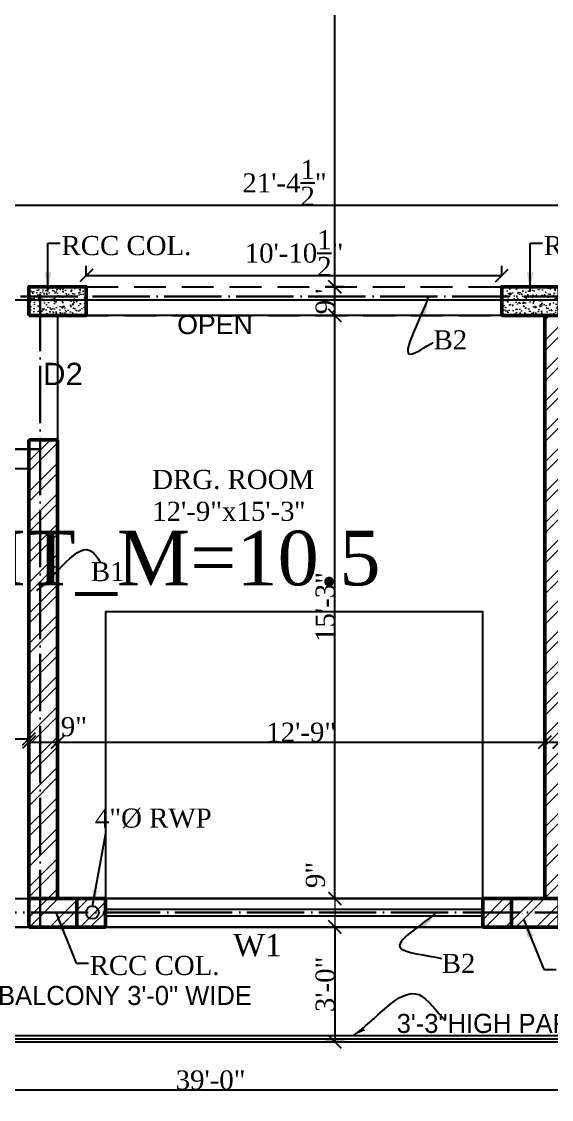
# Model space of a CAD drawing. Header units: feet. Extents: x 37458 to 42412, y -3338 to -325.
# Drawn here: x 38309.7 to 38476.1, y -1246.2 to -907.8 of the extents above; entities that cross this region are included whole.
import ezdxf

# ---------------------------------------------------------------- set-up
doc = ezdxf.new("R2010")
doc.units = ezdxf.units.FT
doc.header["$MEASUREMENT"] = 0
doc.header["$PDMODE"] = 35
doc.header["$PDSIZE"] = 8
doc.linetypes.add('ACAD_ISO04W100', pattern=[30, 24, -3, 0, -3])
doc.linetypes.add('DASHED2', pattern=[0.375, 0.25, -0.125])
doc.layers.get('Defpoints').update_dxf_attribs({"color": 52})
for name, color, linetype, lineweight in [('BEAM', 6, 'ACAD_ISO04W100', 30), ('col', 13, 'Continuous', 50), ('col tex', 13, 'Continuous', 25), ('COL.', 44, 'Continuous', 50), ('dim', 161, 'Continuous', 25), ('dimensiom', 35, 'Continuous', 25), ('dimension', 203, 'Continuous', 25), ('HAT', 8, 'Continuous', 13), ('HATCH', 254, 'Continuous', 13), ('joinery', 161, 'Continuous', 25), ('PROJECTION', 21, 'DASHED2', 25), ('RAILING', 113, 'Continuous', 25), ('Sewer', 30, 'Continuous', 25), ('Srairs', 64, 'Continuous', 25), ('TEXT', 7, 'Continuous', 30), ('wall', 1, 'Continuous', 50)]:
    doc.layers.add(name, color=color, linetype=linetype, lineweight=lineweight)
for name, color, linetype, plot in [('BLK_1_FLR_1_BLT_UP_AREA', 25, 'Continuous', False), ('BLK_1_FLR_1_REGULAR_ROOM_4', 1, 'Continuous', False), ('BLK_1_FLR_1_STAIR_1', 1, 'Continuous', False)]:
    doc.layers.add(name, color=color, linetype=linetype, plot=plot)
for name, color, linetype in [('BLK_1_FLR_1_CARPET_AREA', 25, 'Continuous'), ('BLK_1_FLR_1_CHAJJA', 7, 'Continuous'), ('BLK_1_FLR_1_ROOM_4_LIGHT_VENTILATION_4', 7, 'Continuous'), ('BLK_1_FLR_1_VERANDAH', 7, 'Continuous')]:
    doc.layers.add(name, color=color, linetype=linetype)
doc.styles.add("4''", font='romai___.ttf', dxfattribs={"height": 7})
doc.styles.get("Standard").update_dxf_attribs({"font": 'times.ttf', "height": 6})
doc.dimstyles.new('arrow', dxfattribs={"dimtxt": 6, "dimasz": 4, "dimexe": 3, "dimexo": 6, "dimgap": 0, "dimtad": 1, "dimzin": 3, "dimdsep": 46, "dimlunit": 4, "dimtxsty": 'Standard', "dimblk": 'OBLIQUE', "dimcen": 12, "dimclrd": 7, "dimclre": 256, "dimclrt": 7, "dimadec": 0, "dimazin": 0, "dimtfac": 1, "dimtofl": 0, "dimtmove": 0, "dimatfit": 3, "dimfxl": 3, "dimfxlon": 1, "dimtolj": 1, "dimtzin": 0, "dimlwd": -1, "dimlwe": -1, "dimarcsym": 0})
doc.dimstyles.new('DIM PLAN', dxfattribs={"dimtxt": 6, "dimasz": 2, "dimexe": 3, "dimexo": 15, "dimgap": 0, "dimtad": 0, "dimzin": 3, "dimdsep": 46, "dimlunit": 4, "dimtxsty": 'Standard', "dimcen": 12, "dimclrd": 256, "dimclre": 256, "dimclrt": 256, "dimadec": 0, "dimazin": 0, "dimtfac": 1, "dimtofl": 0, "dimtmove": 0, "dimatfit": 3, "dimfxl": 3, "dimfxlon": 1, "dimtolj": 1, "dimtzin": 0, "dimlwd": -1, "dimlwe": -1, "dimarcsym": 0})

# ---------------------------------------------------------------- blocks, each defined once
blk = doc.blocks.new('_Oblique')
at = {"layer": 'dimensiom', "color": 0, "lineweight": -2}
blk.add_line((-0.5, -0.5), (0.5, 0.5), dxfattribs=at)
blk = doc.blocks.new('*D46')
at = {"layer": 'Defpoints', "color": 0, "ltscale": 0.75, "transparency": 16777216}
for p in [(38135.05, -1210.09), (38603.1, -1210.09), (38603.1, -1243.16)]:
    blk.add_point(p, dxfattribs=at)
at = {"layer": 'dimension', "ltscale": 0.75, "transparency": 16777216}
for p, q in [((38135.05, -1240.16), (38135.05, -1246.16)), ((38603.1, -1240.16), (38603.1, -1246.16))]:
    blk.add_line(p, q, dxfattribs=at)
at = {"layer": 'dimension', "color": 7, "ltscale": 0.75, "transparency": 16777216}
blk.add_line((38135.05, -1243.16), (38603.1, -1243.16), dxfattribs=at)
at = {"layer": 'dimension', "color": 7, "ltscale": 0.75, "transparency": 16777216, "xscale": 4, "yscale": 4, "zscale": 4, "rotation": 180}
blk.add_blockref('_Oblique', (38135.05, -1243.16), dxfattribs=at)
at = {"layer": 'dimension', "color": 7, "ltscale": 0.75, "transparency": 16777216, "xscale": 4, "yscale": 4, "zscale": 4}
blk.add_blockref('_Oblique', (38603.1, -1243.16), dxfattribs=at)
at = {"layer": 'dimension', "color": 7, "ltscale": 0.75, "transparency": 16777216, "insert": (38369.08, -1240.1), "char_height": 6, "attachment_point": 5}
blk.add_mtext('\\A1;39\'-0"', dxfattribs=at)
blk = doc.blocks.new('*D140')
at = {"layer": 'Defpoints', "color": 0, "ltscale": 0.75, "transparency": 16777216}
for p in [(38264.05, -938.59), (38520.55, -965.45), (38520.55, -998.59)]:
    blk.add_point(p, dxfattribs=at)
at = {"layer": 'dimensiom', "ltscale": 0.75, "transparency": 16777216}
for p, q in [((38264.05, -962.45), (38264.05, -968.45)), ((38520.55, -968.45), (38520.55, -962.45))]:
    blk.add_line(p, q, dxfattribs=at)
at = {"layer": 'dimensiom', "color": 7, "ltscale": 0.75, "transparency": 16777216}
blk.add_line((38264.05, -965.45), (38520.55, -965.45), dxfattribs=at)
at = {"layer": 'dimensiom', "color": 7, "ltscale": 0.75, "transparency": 16777216, "xscale": 4, "yscale": 4, "zscale": 4, "rotation": 180}
blk.add_blockref('_Oblique', (38264.05, -965.45), dxfattribs=at)
at = {"layer": 'dimensiom', "color": 7, "ltscale": 0.75, "transparency": 16777216, "xscale": 4, "yscale": 4, "zscale": 4}
blk.add_blockref('_Oblique', (38520.55, -965.45), dxfattribs=at)
at = {"layer": 'dimensiom', "color": 7, "ltscale": 0.75, "transparency": 16777216, "insert": (38392.3, -958.47), "char_height": 6, "attachment_point": 5}
blk.add_mtext('\\A1;21\'-4{\\H1x;\\S1/2;}"', dxfattribs=at)
blk = doc.blocks.new('*D145')
at = {"layer": 'Defpoints', "color": 0, "ltscale": 0.75, "transparency": 16777216}
for p in [(38139.55, -1127.8), (38312.05, -1133.01), (38312.05, -1134.01)]:
    blk.add_point(p, dxfattribs=at)
at = {"layer": 'dimensiom', "ltscale": 0.75, "transparency": 16777216}
for p, q in [((38312.05, -1133.01), (38312.05, -1130.01)), ((38139.55, -1133.01), (38139.55, -1136.01))]:
    blk.add_line(p, q, dxfattribs=at)
at = {"layer": 'dimensiom', "color": 7, "ltscale": 0.75, "transparency": 16777216}
blk.add_line((38139.55, -1133.01), (38312.05, -1133.01), dxfattribs=at)
at = {"layer": 'dimensiom', "color": 7, "ltscale": 0.75, "transparency": 16777216, "xscale": 4, "yscale": 4, "zscale": 4, "rotation": 180}
blk.add_blockref('_Oblique', (38139.55, -1133.01), dxfattribs=at)
at = {"layer": 'dimensiom', "color": 7, "ltscale": 0.75, "transparency": 16777216, "xscale": 4, "yscale": 4, "zscale": 4}
blk.add_blockref('_Oblique', (38312.05, -1133.01), dxfattribs=at)
at = {"layer": 'dimensiom', "color": 7, "ltscale": 0.75, "transparency": 16777216, "insert": (38227.15, -1119.03), "char_height": 6, "attachment_point": 5}
blk.add_mtext('\\A1;14\'-4{\\H1x;\\S1/2;}"', dxfattribs=at)
blk = doc.blocks.new('*D146')
at = {"layer": 'Defpoints', "color": 0, "ltscale": 0.75, "transparency": 16777216}
for p in [(38312.05, -1134.01), (38321.05, -1134.01), (38321.05, -1144.09)]:
    blk.add_point(p, dxfattribs=at)
at = {"layer": 'dimensiom', "ltscale": 0.75, "transparency": 16777216}
for p, q in [((38312.05, -1134.01), (38312.05, -1131.01)), ((38321.05, -1137.01), (38321.05, -1131.01))]:
    blk.add_line(p, q, dxfattribs=at)
at = {"layer": 'dimensiom', "color": 7, "ltscale": 0.75, "transparency": 16777216}
blk.add_line((38312.05, -1134.01), (38321.05, -1134.01), dxfattribs=at)
at = {"layer": 'dimensiom', "color": 7, "ltscale": 0.75, "transparency": 16777216, "xscale": 4, "yscale": 4, "zscale": 4, "rotation": 180}
blk.add_blockref('_Oblique', (38312.05, -1134.01), dxfattribs=at)
at = {"layer": 'dimensiom', "color": 7, "ltscale": 0.75, "transparency": 16777216, "xscale": 4, "yscale": 4, "zscale": 4}
blk.add_blockref('_Oblique', (38321.05, -1134.01), dxfattribs=at)
at = {"layer": 'dimensiom', "color": 7, "ltscale": 0.75, "transparency": 16777216, "insert": (38326.16, -1129.19), "char_height": 6, "attachment_point": 5}
blk.add_mtext('\\A1;9"', dxfattribs=at)
blk = doc.blocks.new('*D147')
at = {"layer": 'Defpoints', "color": 0, "ltscale": 0.75, "transparency": 16777216}
for p in [(38474.05, -1134.01), (38474.05, -1134.27), (38321.05, -1144.09)]:
    blk.add_point(p, dxfattribs=at)
at = {"layer": 'dimensiom', "ltscale": 0.75, "transparency": 16777216}
for p, q in [((38321.05, -1137.01), (38321.05, -1131.01)), ((38474.05, -1134.01), (38474.05, -1131.01))]:
    blk.add_line(p, q, dxfattribs=at)
at = {"layer": 'dimensiom', "color": 7, "ltscale": 0.75, "transparency": 16777216}
blk.add_line((38321.05, -1134.01), (38474.05, -1134.01), dxfattribs=at)
at = {"layer": 'dimensiom', "color": 7, "ltscale": 0.75, "transparency": 16777216, "xscale": 4, "yscale": 4, "zscale": 4, "rotation": 180}
blk.add_blockref('_Oblique', (38321.05, -1134.01), dxfattribs=at)
at = {"layer": 'dimensiom', "color": 7, "ltscale": 0.75, "transparency": 16777216, "xscale": 4, "yscale": 4, "zscale": 4}
blk.add_blockref('_Oblique', (38474.05, -1134.01), dxfattribs=at)
at = {"layer": 'dimensiom', "color": 7, "ltscale": 0.75, "transparency": 16777216, "insert": (38397.55, -1130.94), "char_height": 6, "attachment_point": 5}
blk.add_mtext('\\A1;12\'-9"', dxfattribs=at)
blk = doc.blocks.new('*D148')
at = {"layer": 'Defpoints', "color": 0, "ltscale": 0.75, "transparency": 16777216}
for p in [(38474.05, -1134.27), (38478.55, -1134.01), (38478.55, -1134.27)]:
    blk.add_point(p, dxfattribs=at)
at = {"layer": 'dimensiom', "ltscale": 0.75, "transparency": 16777216}
for p, q in [((38474.05, -1134.01), (38474.05, -1131.01)), ((38478.55, -1134.01), (38478.55, -1131.01))]:
    blk.add_line(p, q, dxfattribs=at)
at = {"layer": 'dimensiom', "color": 7, "ltscale": 0.75, "transparency": 16777216}
blk.add_line((38474.05, -1134.01), (38478.55, -1134.01), dxfattribs=at)
at = {"layer": 'dimensiom', "color": 7, "ltscale": 0.75, "transparency": 16777216, "xscale": 4, "yscale": 4, "zscale": 4, "rotation": 180}
blk.add_blockref('_Oblique', (38474.05, -1134.01), dxfattribs=at)
at = {"layer": 'dimensiom', "color": 7, "ltscale": 0.75, "transparency": 16777216, "xscale": 4, "yscale": 4, "zscale": 4}
blk.add_blockref('_Oblique', (38478.55, -1134.01), dxfattribs=at)
at = {"layer": 'dimensiom', "color": 7, "ltscale": 0.75, "transparency": 16777216, "insert": (38485.37, -1127.02), "char_height": 6, "attachment_point": 5}
blk.add_mtext('\\A1;4{\\H1x;\\S1/2;}"', dxfattribs=at)
blk = doc.blocks.new('*D151')
at = {"layer": 'Defpoints', "color": 0, "ltscale": 0.75, "transparency": 16777216}
for p in [(38408.14, -1000.09), (38410.64, -1000.09), (38408.61, -1183.09)]:
    blk.add_point(p, dxfattribs=at)
at = {"layer": 'dimensiom', "ltscale": 0.75, "transparency": 16777216}
for p, q in [((38408.14, -1000.09), (38405.14, -1000.09)), ((38408.14, -1183.09), (38405.14, -1183.09))]:
    blk.add_line(p, q, dxfattribs=at)
at = {"layer": 'dimensiom', "color": 7, "ltscale": 0.75, "transparency": 16777216}
blk.add_line((38408.14, -1183.09), (38408.14, -1000.09), dxfattribs=at)
at = {"layer": 'dimensiom', "color": 7, "ltscale": 0.75, "transparency": 16777216, "xscale": 4, "yscale": 4, "zscale": 4}
for p, rotation in [((38408.14, -1000.09), 90), ((38408.14, -1183.09), 270)]:
    blk.add_blockref('_Oblique', p, dxfattribs=dict(at, rotation=rotation))
at = {"layer": 'dimensiom', "color": 7, "ltscale": 0.75, "transparency": 16777216, "insert": (38405.09, -1091.59), "char_height": 6, "attachment_point": 5, "rotation": 90}
blk.add_mtext('\\A1;15\'-3"', dxfattribs=at)
blk = doc.blocks.new('*D152')
at = {"layer": 'Defpoints', "color": 0, "ltscale": 0.75, "transparency": 16777216}
for p in [(38408.14, -787.09), (38408.14, -787.09), (38411.14, -991.09)]:
    blk.add_point(p, dxfattribs=at)
at = {"layer": 'dimensiom', "ltscale": 0.75, "transparency": 16777216}
for p, q in [((38408.14, -787.09), (38411.14, -787.09)), ((38408.14, -991.09), (38405.14, -991.09))]:
    blk.add_line(p, q, dxfattribs=at)
at = {"layer": 'dimensiom', "color": 7, "ltscale": 0.75, "transparency": 16777216}
blk.add_line((38408.14, -991.09), (38408.14, -787.09), dxfattribs=at)
at = {"layer": 'dimensiom', "color": 7, "ltscale": 0.75, "transparency": 16777216, "xscale": 4, "yscale": 4, "zscale": 4}
for p, rotation in [((38408.14, -787.09), 90), ((38408.14, -991.09), 270)]:
    blk.add_blockref('_Oblique', p, dxfattribs=dict(at, rotation=rotation))
at = {"layer": 'dimensiom', "color": 7, "ltscale": 0.75, "transparency": 16777216, "insert": (38405.08, -889.09), "char_height": 6, "attachment_point": 5, "rotation": 90}
blk.add_mtext('\\A1;17\'-0"', dxfattribs=at)
blk = doc.blocks.new('*D157')
at = {"layer": 'Defpoints', "color": 0, "ltscale": 0.75, "transparency": 16777216}
for p in [(38408.61, -1192.04), (38408.14, -1228.04), (38425.57, -1228.04)]:
    blk.add_point(p, dxfattribs=at)
at = {"layer": 'dimensiom', "ltscale": 0.75, "transparency": 16777216}
for p, q in [((38408.14, -1192.04), (38405.14, -1192.04)), ((38411.14, -1228.04), (38405.14, -1228.04))]:
    blk.add_line(p, q, dxfattribs=at)
at = {"layer": 'dimensiom', "color": 7, "ltscale": 0.75, "transparency": 16777216}
blk.add_line((38408.14, -1192.04), (38408.14, -1228.04), dxfattribs=at)
at = {"layer": 'dimensiom', "color": 7, "ltscale": 0.75, "transparency": 16777216, "xscale": 4, "yscale": 4, "zscale": 4}
for p, rotation in [((38408.14, -1192.04), 90), ((38408.14, -1228.04), 270)]:
    blk.add_blockref('_Oblique', p, dxfattribs=dict(at, rotation=rotation))
at = {"layer": 'dimensiom', "color": 7, "ltscale": 0.75, "transparency": 16777216, "insert": (38405.09, -1210.04), "char_height": 6, "attachment_point": 5, "rotation": 90}
blk.add_mtext('\\A1;3\'-0"', dxfattribs=at)
blk = doc.blocks.new('*D158')
at = {"layer": 'Defpoints', "color": 0, "ltscale": 0.75, "transparency": 16777216}
for p in [(38408.14, -991.09), (38422.97, -991.09), (38410.64, -1000.09)]:
    blk.add_point(p, dxfattribs=at)
at = {"layer": 'dimensiom', "ltscale": 0.75, "transparency": 16777216}
for p, q in [((38411.14, -991.09), (38405.14, -991.09)), ((38408.14, -1000.09), (38405.14, -1000.09))]:
    blk.add_line(p, q, dxfattribs=at)
at = {"layer": 'dimensiom', "color": 7, "ltscale": 0.75, "transparency": 16777216}
blk.add_line((38408.14, -1000.09), (38408.14, -991.09), dxfattribs=at)
at = {"layer": 'dimensiom', "color": 7, "ltscale": 0.75, "transparency": 16777216, "xscale": 4, "yscale": 4, "zscale": 4}
for p, rotation in [((38408.14, -991.09), 90), ((38408.14, -1000.09), 270)]:
    blk.add_blockref('_Oblique', p, dxfattribs=dict(at, rotation=rotation))
at = {"layer": 'dimensiom', "color": 7, "ltscale": 0.75, "transparency": 16777216, "insert": (38405.08, -995.59), "char_height": 6, "attachment_point": 5, "rotation": 90}
blk.add_mtext('\\A1;9"', dxfattribs=at)
blk = doc.blocks.new('C1')
at = {"layer": 'HATCH', "ltscale": 0.75}
h = blk.add_hatch(dxfattribs=at)
h.set_pattern_fill('AR-CONC,_O', color=256, scale=0.5)
h.set_pattern_definition([(50, (0, 0), (3.5863009, -0.31376067), [0.375, -4.125]), (355, (0, 0), (-0.69375667, 3.76096067), [0.3, -3.3]), (100.4514, (0.299, -0.026), (2.8925469, 3.4471977), [0.31870095, -3.50571056]), (46.1842, (0, 1), (5.33620524, -0.8275951), [0.5625, -6.1875]), (96.6356, (0.4447, 0.931), (4.6733135, 4.87058935), [0.4780514, -5.258565]), (351.1842, (0, 1), (4.6733097, 4.870593), [0.45, -4.95]), (21, (0.5, 0.75), (2.98453526, -2.01309445), [0.375, -4.125]), (326, (0.5, 0.75), (1.21657666, 3.62575023), [0.3, -3.3]), (71.4514, (0.7487, 0.5822), (4.20111314, 1.6126525), [0.31870095, -3.50571056]), (37.5, (0, 0), (0.060799277, 1.66446927), [0, -3.26, 0, -3.35, 0, -3.3125]), (7.5, (0, 0), (1.31534769, 1.97205856), [0, -1.91, 0, -3.185, 0, -1.2625]), (327.5, (-1.115, 0), (2.66911218, -0.11277436), [0, -1.25, 0, -3.9, 0, -5.175]), (317.5, (-1.615, 0), (2.91593085, 0.50052491), [0, -1.625, 0, -2.59, 0, -3.675])])
h.paths.add_polyline_path([(33015.65, -785.19), (33033.65, -785.19), (33033.65, -776.19), (33015.65, -776.19)])
at = {"layer": 'COL.', "ltscale": 0.75}
blk.add_lwpolyline([(33015.65, -785.19), (33033.65, -785.19), (33033.65, -776.19), (33015.65, -776.19)], close=True, dxfattribs=at)
blk = doc.blocks.new('*D160')
at = {"layer": 'Defpoints', "color": 0, "ltscale": 0.75, "transparency": 16777216}
for p in [(38460.55, -987.55), (38330.05, -989.59), (38460.55, -989.59)]:
    blk.add_point(p, dxfattribs=at)
at = {"layer": 'dimensiom', "ltscale": 0.75, "transparency": 16777216}
for p, q in [((38330.05, -987.55), (38330.05, -984.55)), ((38460.55, -987.55), (38460.55, -984.55))]:
    blk.add_line(p, q, dxfattribs=at)
at = {"layer": 'dimensiom', "color": 7, "ltscale": 0.75, "transparency": 16777216}
blk.add_line((38330.05, -987.55), (38460.55, -987.55), dxfattribs=at)
at = {"layer": 'dimensiom', "color": 7, "ltscale": 0.75, "transparency": 16777216, "xscale": 4, "yscale": 4, "zscale": 4, "rotation": 180}
blk.add_blockref('_Oblique', (38330.05, -987.55), dxfattribs=at)
at = {"layer": 'dimensiom', "color": 7, "ltscale": 0.75, "transparency": 16777216, "xscale": 4, "yscale": 4, "zscale": 4}
blk.add_blockref('_Oblique', (38460.55, -987.55), dxfattribs=at)
at = {"layer": 'dimensiom', "color": 7, "ltscale": 0.75, "transparency": 16777216, "insert": (38395.3, -980.51), "char_height": 6, "attachment_point": 5}
blk.add_mtext('\\A1;10\'-10{\\H1x;\\S1/2;}"', dxfattribs=at)
blk = doc.blocks.new('*D214')
at = {"layer": 'Defpoints', "color": 0, "ltscale": 0.75, "transparency": 16777216}
for p in [(38408.61, -1183.09), (38408.14, -1192.09), (38408.61, -1192.09)]:
    blk.add_point(p, dxfattribs=at)
at = {"layer": 'HAT', "ltscale": 0.75, "transparency": 16777216}
for p, q in [((38408.14, -1183.09), (38405.14, -1183.09)), ((38408.14, -1192.09), (38405.14, -1192.09))]:
    blk.add_line(p, q, dxfattribs=at)
at = {"layer": 'HAT', "color": 7, "ltscale": 0.75, "transparency": 16777216}
blk.add_line((38408.14, -1183.09), (38408.14, -1192.09), dxfattribs=at)
at = {"layer": 'HAT', "color": 7, "ltscale": 0.75, "transparency": 16777216, "xscale": 4, "yscale": 4, "zscale": 4}
for p, rotation in [((38408.14, -1183.09), 90), ((38408.14, -1192.09), 270)]:
    blk.add_blockref('_Oblique', p, dxfattribs=dict(at, rotation=rotation))
at = {"layer": 'HAT', "color": 7, "ltscale": 0.75, "transparency": 16777216, "insert": (38402.02, -1175.71), "char_height": 6, "attachment_point": 5, "rotation": 90}
blk.add_mtext('\\A1;9"', dxfattribs=at)
blk = doc.blocks.new('erere')
at = {"layer": 'col', "ltscale": 0.75}
blk.add_lwpolyline([(37786.05, -1476.68), (37801.05, -1476.68), (37801.05, -1467.68), (37786.05, -1467.68)], close=True, dxfattribs=at)

msp = doc.modelspace()

# ---------------------------------------------------------------- hatches: boundary and pattern name
at = {"layer": 'HATCH', "ltscale": 0.75}
h = msp.add_hatch(dxfattribs=at)
h.set_pattern_fill('ANSI32', color=256, scale=18, style=0)
h.paths.add_polyline_path([(38139.5494, -787.0861), (38199.5494, -787.0861), (38231.1377, -787.0861), (38259.5494, -815.4977), (38259.5494, -886.0861), (38264.0494, -886.0861), (38264.0494, -813.6338), (38228.5017, -778.0861), (38139.5494, -778.0861), (38139.5494, -595.0861), (38157.5494, -595.0861), (38157.5494, -586.0362), (38130.5494, -586.0362), (38130.5494, -1210.0861), (38139.5494, -1210.0861), (38139.5494, -1105.0861), (38139.5494, -1039.0861), (38139.5494, -895.0861), (38162.0494, -895.0861), (38162.0494, -890.5861), (38139.5494, -890.5861), (38139.5494, -827.5861), (38195.0494, -827.5861), (38195.0494, -860.5861), (38199.5494, -860.5861), (38199.5494, -823.0861), (38139.5494, -823.0861)])
h.paths.add_polyline_path([(38292.5012, -586.0861), (38273.0494, -586.0861), (38273.0494, -718.0861), (38277.5494, -718.0861), (38277.5494, -595.0861), (38292.5012, -595.0861)], flags=17)
h.paths.add_polyline_path([(38355.5494, -586.0861), (38328.4602, -586.0861), (38328.4602, -595.0861), (38343.5494, -595.0861), (38343.5494, -703.0861), (38307.5494, -703.0861), (38307.5494, -707.5861), (38343.5494, -707.5861), (38343.5494, -755.5861), (38319.5494, -755.5861), (38319.5494, -778.0861), (38290.02, -778.0861), (38277.5494, -765.6155), (38277.5494, -754.0861), (38273.0494, -754.0861), (38273.0494, -767.4795), (38292.656, -787.0861), (38324.0494, -787.0861), (38324.0494, -760.0861), (38367.5494, -760.0861), (38367.5494, -787.0861), (38372.0494, -787.0861), (38372.0494, -755.5861), (38348.0494, -755.5861), (38348.0494, -595.0861), (38355.5494, -595.0861)])
h.paths.add_polyline_path([(38460.5494, -586.0861), (38432.0494, -586.0861), (38432.0494, -595.0861), (38456.0494, -595.0861), (38456.0494, -769.0861), (38451.5494, -769.0861), (38451.5494, -787.0861), (38460.5494, -787.0861)])
h.paths.add_polyline_path([(38505.6404, -586.0861), (38496.6044, -586.0861), (38496.6044, -595.0861), (38505.6404, -595.0861)])
h.paths.add_polyline_path([(38607.5494, -586.0861), (38583.6404, -586.0861), (38583.6404, -595.0861), (38598.5494, -595.0861), (38598.5494, -865.0802), (38579.7994, -865.0802), (38579.7994, -869.5802), (38598.5494, -869.5802), (38598.5494, -905.5802), (38579.7994, -905.5802), (38579.7994, -910.0802), (38598.5494, -910.0802), (38598.5494, -991.0861), (38598.5494, -1000.0861), (38598.5494, -1183.0861), (38580.5494, -1183.0861), (38580.5494, -1192.0861), (38598.5494, -1192.0861), (38598.5494, -1210.0861), (38607.5494, -1210.0861)])
h.paths.add_polyline_path([(38568.5494, -778.0861), (38505.5494, -778.0861), (38505.5494, -787.0861), (38520.5494, -787.0861), (38520.5494, -878.5802), (38520.5494, -881.5861), (38529.5494, -881.5861), (38529.5494, -869.5802), (38543.7994, -869.5802), (38543.7994, -865.0802), (38525.0494, -865.0802), (38525.0494, -787.0861), (38568.5494, -787.0861)])
h.paths.add_polyline_path([(38529.5494, -899.5861), (38520.5494, -899.5861), (38520.5494, -1000.0861), (38525.0494, -1000.0861), (38525.0494, -910.0802), (38543.7994, -910.0802), (38543.7994, -905.5802), (38529.5494, -905.5802)])
h.paths.add_polyline_path([(38580.5494, -991.0861), (38555.0494, -991.0861), (38555.0494, -1000.0861), (38580.5494, -1000.0861)])
h.paths.add_polyline_path([(38478.5494, -1000.0861), (38474.0494, -1000.0861), (38474.0494, -1183.0861), (38454.5494, -1183.0861), (38454.5494, -1192.0861), (38478.5494, -1192.0861)])
h.paths.add_polyline_path([(38321.0494, -1039.0861), (38312.0494, -1039.0861), (38312.0494, -1192.0861), (38336.0494, -1192.0861), (38336.0494, -1183.0861), (38321.0494, -1183.0861)])
h.paths.add_polyline_path([(38264.0494, -938.5861), (38259.5494, -938.5861), (38259.5494, -1048.0861), (38264.0494, -1048.0861)], flags=17)
h.paths.add_polyline_path([(38246.0494, -890.5861), (38195.0494, -890.5861), (38195.0494, -895.0861), (38246.0494, -895.0861)], flags=17)

# ---------------------------------------------------------------- linework, layer by layer
at = {"layer": 'BEAM', "ltscale": 0.75}
for p, q in [((38315.6074, -1192.0861), (38315.6074, -989.5861)), ((38598.5494, -994.0861), (38261.7994, -994.0861)), ((38139.5494, -1042.0861), (38315.6074, -1042.0861)), ((38601.8801, -1187.5153), (38139.5494, -1187.5153))]:
    msp.add_line(p, q, dxfattribs=at)
at = {"layer": 'BLK_1_FLR_1_BLT_UP_AREA', "color": 25, "ltscale": 0.75}
msp.add_lwpolyline([(38135.1044, -586.0861), (38603.1044, -586.0861), (38603.1044, -1192.0861), (38135.1044, -1192.0861)], close=True, dxfattribs=at)
at = {"layer": 'BLK_1_FLR_1_BLT_UP_AREA', "color": 1, "ltscale": 0.75}
msp.add_lwpolyline([(38603.1044, -1192.0861), (38134.9731, -1192.0861), (38134.9731, -995.1493), (38603.1044, -995.1493)], close=True, dxfattribs=at)
at = {"layer": 'BLK_1_FLR_1_CARPET_AREA', "color": 25, "ltscale": 0.75}
msp.add_lwpolyline([(38520.5494, -787.0861), (38520.5494, -1000.0861), (38525.0494, -1000.0861), (38525.0494, -910.0802), (38598.5494, -910.0802), (38598.5494, -991.0861), (38555.0494, -991.0861), (38555.0494, -1024.0861), (38598.5494, -1024.0861), (38598.5494, -1183.0861), (38514.4342, -1183.0861), (38478.5494, -1183.0861), (38478.5494, -991.0861), (38460.5494, -991.0861), (38460.5494, -1000.0861), (38474.0494, -1000.0861), (38474.0494, -1183.0861), (38454.5494, -1183.0861), (38321.0494, -1183.0861), (38321.0494, -1039.0861), (38312.0494, -1039.0861), (38312.0494, -1183.0861), (38312.0494, -1192.0861), (38248.8994, -1192.0861)], dxfattribs=at)
at = {"layer": 'BLK_1_FLR_1_CHAJJA'}
msp.add_lwpolyline([(38175.6044, -1227.0861), (38562.5494, -1227.0861), (38562.5494, -1192.0861), (38176.6044, -1192.0861)], close=True, dxfattribs=at)
at = {"layer": 'BLK_1_FLR_1_REGULAR_ROOM_4', "color": 1}
msp.add_lwpolyline([(38474.0494, -1000.0861), (38321.0494, -1000.0861), (38321.0494, -1183.0861), (38474.0494, -1183.0861)], close=True, dxfattribs=at)
at = {"layer": 'BLK_1_FLR_1_ROOM_4_LIGHT_VENTILATION_4', "color": 114, "true_color": 0x139b48}
msp.add_lwpolyline([(38336.0494, -1183.0861), (38454.5494, -1183.0861), (38454.5494, -1093.0861), (38336.0494, -1093.0861)], close=True, dxfattribs=at)
at = {"layer": 'BLK_1_FLR_1_VERANDAH', "color": 7, "ltscale": 0.75}
msp.add_lwpolyline([(38220.5494, -1048.0861), (38312.0494, -1048.0861), (38312.0494, -1192.0861), (38220.5494, -1192.0861)], close=True, dxfattribs=at)
at = {"layer": 'dim', "ltscale": 0.75}
for p, q in [((38336.0494, -1183.0861), (38454.5494, -1183.0861)), ((38454.5494, -1186.5861), (38336.0494, -1186.5861)), ((38454.5494, -1188.5861), (38336.0494, -1188.5861)), ((38336.0494, -1192.0861), (38454.5494, -1192.0861))]:
    msp.add_line(p, q, dxfattribs=at)
at = {"layer": 'dimension', "ltscale": 0.75}
msp.add_line((38312.0494, -1140.5861), (38312.0494, -1140.5861), dxfattribs=at)
at = {"layer": 'PROJECTION', "ltscale": 40}
for p, q in [((38330.0494, -991.0861), (38469.7051, -991.0861)), ((38312.0494, -1000.0861), (38469.6015, -1000.0861))]:
    msp.add_line(p, q, dxfattribs=at)
at = {"layer": 'RAILING', "linetype": 'Continuous', "ltscale": 40}
for p, q in [((38175.6044, -1228.0861), (38562.5494, -1228.0861)), ((38177.6044, -1226.0861), (38560.5494, -1226.0861))]:
    msp.add_line(p, q, dxfattribs=at)
for points in [[(38176.8994, -1192.0861), (38175.5494, -1228.0861), (38562.5494, -1228.0861), (38562.5494, -1192.0861)], [(38178.8994, -1192.0861), (38177.5494, -1226.0861), (38560.5494, -1226.0861), (38560.5494, -1208.0861)]]:
    msp.add_lwpolyline(points, dxfattribs=at)
at = {"layer": 'Sewer', "ltscale": 0.75}
msp.add_circle((38331.9586, -1187.4898), 2, dxfattribs=at)
at = {"layer": 'Srairs', "linetype": 'DASHED2', "ltscale": 16}
for p, q in [((38139.5494, -1183.0861), (38312.0494, -1183.0861)), ((38139.5494, -1192.0861), (38312.0494, -1192.0861))]:
    msp.add_line(p, q, dxfattribs=at)
at = {"layer": 'wall', "ltscale": 0.75}
for p, q in [((38312.0494, -1000.0861), (38312.0494, -991.0861)), ((38474.0494, -1183.0861), (38474.0494, -1000.0861)), ((38312.0494, -1192.0861), (38312.0494, -1039.0861)), ((38321.0494, -1039.0861), (38312.0494, -1039.0861)), ((38321.0494, -1183.0861), (38321.0494, -1039.0861)), ((38321.0494, -1183.0861), (38336.0494, -1183.0861)), ((38331.5494, -1183.0861), (38331.5494, -1183.0861)), ((38336.0494, -1183.0861), (38336.0494, -1192.0861)), ((38336.0494, -1183.0861), (38336.0494, -1183.0861)), ((38454.5494, -1183.0861), (38474.0494, -1183.0861)), ((38454.5494, -1192.0861), (38454.5494, -1183.0861)), ((38454.5494, -1183.0861), (38454.5494, -1183.0861)), ((38459.0494, -1183.0861), (38459.0494, -1183.0861)), ((38336.0494, -1192.0861), (38312.0494, -1192.0861)), ((38478.5494, -1192.0861), (38454.5494, -1192.0861))]:
    msp.add_line(p, q, dxfattribs=at)

# ---------------------------------------------------------------- block references
at = {"layer": 'col'}
for name, p in [('C1', (5296.4, -214.8995)), ('C1', (5444.9, -214.8995)), ('erere', (525.9952, 284.5928)), ('erere', (677.4952, 284.5928))]:
    msp.add_blockref(name, p, dxfattribs=at)

# ---------------------------------------------------------------- texts
at = {"layer": 'BEAM', "ltscale": 0.75, "char_height": 6, "width": 24.426941, "attachment_point": 1}
for s, insert in [('{\\fromantic|b0|i0|c2|p2;B2}', (38439.0936, -1004.7428)), ('{\\fromantic|b0|i0|c2|p2;B1}', (38331.4886, -1077.4722)), ('{\\fromantic|b0|i0|c2|p2;B2}', (38441.6835, -1200.4717))]:
    msp.add_mtext(s, dxfattribs=dict(at, insert=insert))
at = {"layer": 'BLK_1_FLR_1_STAIR_1', "color": 7, "insert": (38231.9296, -1067.6806), "char_height": 17.115404, "width": 182.56431, "attachment_point": 1}
msp.add_mtext('FLR_HT_M=10.5', dxfattribs=at)
at = {"layer": 'col tex', "ltscale": 0.75, "char_height": 8, "width": 40.652874, "attachment_point": 1}
for insert in [(38322.2643, -975.1371), (38473.6928, -975.1371), (38331.1029, -1201.1054)]:
    msp.add_mtext('\\A1;{\\H0.75x;RCC COL.}', dxfattribs=dict(at, insert=insert))
at = {"layer": 'joinery', "lineweight": 25, "attachment_point": 1, "style": "4''"}
for s, insert, char_height, width in [('\\A1;{\\fArial|b0|i0|c0|p34;OPEN }', (38358.5897, -999.9435), 6, 27.685819), ('\\A1;{\\fArial|b0|i0|c0|p34;D2}', (38316.4534, -1014.9354), 7, 10.036161), ('\\A1;{\\fRomantic|b0|i0|c2|p2;W1}', (38376.1671, -1194.2261), 7, 16.360485)]:
    msp.add_mtext(s, dxfattribs=dict(at, insert=insert, char_height=char_height, width=width))
at = {"layer": 'Sewer', "ltscale": 0.75, "insert": (38332.7538, -1154.8464), "char_height": 6, "width": 37.275361, "attachment_point": 1, "style": "4''"}
msp.add_mtext('{\\fRomantic|b0|i0|c2|p2;4"%%C RWP}', dxfattribs=at)
at = {"layer": 'TEXT', "ltscale": 0.75, "insert": (38350.7466, -1048.5485), "char_height": 8, "width": 62.875977, "attachment_point": 1}
msp.add_mtext('\\A1;{\\H0.75x;DRG. ROOM\\P12\'-9"x15\'-3\'\'}', dxfattribs=at)
at = {"layer": 'TEXT', "char_height": 9, "attachment_point": 1, "style": "4''"}
for s, insert, width in [('\\A1;{\\H0.6667x;BALCONY 3\'-0" WIDE}', (38302.325, -1210.5249), 91.43895), ('\\A1;{\\H0.6667x;3\'-3"HIGH PARAPET/RAILING}', (38427.5377, -1219.293), 122.160789)]:
    msp.add_mtext(s, dxfattribs=dict(at, insert=insert, width=width))

# ---------------------------------------------------------------- dimensions: what is measured, and where the dimension line sits
at = {"layer": 'dimensiom', "ltscale": 0.75}
for base, p1, p2, picture, middle in [((38408.1401, -787.0861), (38411.1401, -991.0861), (38408.1401, -787.0861), '*D152', (38405.0795, -889.0861)), ((38408.1401, -991.0861), (38410.6427, -1000.0861), (38422.9663, -991.0861), '*D158', (38405.0795, -995.5861)), ((38408.1401, -1000.0861), (38408.6128, -1183.0861), (38410.6427, -1000.0861), '*D151', (38405.0882, -1091.5861)), ((38408.1401, -1228.0362), (38408.6128, -1192.0362), (38425.5736, -1228.0362), '*D157', (38405.0882, -1210.0362))]:
    dim = msp.add_linear_dim(base=base, p1=p1, p2=p2, angle=90, dimstyle='arrow', override={"dimtmove": 1}, dxfattribs=at)
    dim.commit()
    dim.dimension.update_dxf_attribs({"geometry": picture, "text_midpoint": middle})
for base, p1, p2, picture, middle in [((38520.5494, -965.4525), (38264.0494, -938.5861), (38520.5494, -998.5861), '*D140', (38392.2994, -958.4655)), ((38460.5494, -987.5536), (38330.0494, -989.5861), (38460.5494, -989.5861), '*D160', (38395.2994, -980.5146)), ((38474.0494, -1134.0054), (38321.0494, -1144.0861), (38474.0494, -1134.2668), '*D147', (38397.5494, -1130.9448))]:
    dim = msp.add_linear_dim(base=base, p1=p1, p2=p2, dimstyle='arrow', override={"dimtmove": 1}, dxfattribs=at)
    dim.commit()
    dim.dimension.update_dxf_attribs({"geometry": picture, "text_midpoint": middle})
for base, p1, p2, picture, middle in [((38312.0494, -1133.0054), (38139.5494, -1127.7986), (38312.0494, -1134.0054), '*D145', (38227.1494, -1126.0184)), ((38478.5494, -1134.0054), (38474.0494, -1134.2668), (38478.5494, -1134.2668), '*D148', (38485.3743, -1134.0054)), ((38321.0494, -1134.0054), (38312.0494, -1134.0054), (38321.0494, -1144.0861), '*D146', (38326.1564, -1132.2462))]:
    dim = msp.add_linear_dim(base=base, p1=p1, p2=p2, dimstyle='arrow', override={"dimtmove": 1}, dxfattribs=at)
    dim.commit()
    dim.dimension.update_dxf_attribs({"geometry": picture, "text_midpoint": middle, "dimtype": 160})
at = {"layer": 'dimension', "ltscale": 0.75}
dim = msp.add_linear_dim(base=(38603.10442, -1243.16175), p1=(38135.04943, -1210.08605), p2=(38603.10442, -1210.08605), dimstyle='arrow', dxfattribs=at)
dim.commit()
dim.dimension.update_dxf_attribs({"geometry": '*D46', "text_midpoint": (38369.07692, -1240.10118)})
at = {"layer": 'HAT', "ltscale": 0.75}
dim = msp.add_linear_dim(base=(38408.1401, -1192.0861), p1=(38408.6128, -1183.0861), p2=(38408.6128, -1192.0861), angle=90, dimstyle='arrow', override={"dimtmove": 1}, dxfattribs=at)
dim.commit()
dim.dimension.update_dxf_attribs({"geometry": '*D214', "text_midpoint": (38405.0795, -1175.7098), "dimtype": 160})

# ---------------------------------------------------------------- leaders
at = {"layer": 'BEAM', "ltscale": 0.75, "path_type": 1}
for points in [[(38437.3518, -994.4249), (38431.88, -1012.2731), (38439.0004, -1008.5678)], [(38314.4719, -1086.4613), (38332.0505, -1074.388), (38334.6246, -1077.5872)], [(38439.9417, -1187.5153), (38428.5312, -1198.2463), (38441.5902, -1201.9516)]]:
    msp.add_leader(points, dimstyle='DIM PLAN', override={"dimasz": 6, "dimfxl": 9}, dxfattribs=at)
at = {"layer": 'col tex', "ltscale": 0.75}
for points, override in [([(38318.0056, -992.5861), (38318.0056, -977.375), (38321.855, -977.375)], {"dimasz": 6, "dimtad": 0}), ([(38469.4341, -992.5861), (38469.4341, -977.375), (38473.2834, -977.375)], {"dimasz": 6, "dimgap": 0, "dimtad": 0}), ([(38320.4448, -1187.483), (38326.8442, -1203.3432), (38330.6935, -1203.3432)], {"dimasz": 6, "dimtad": 0}), ([(38467.3358, -1189.565), (38473.7351, -1205.4252), (38477.5845, -1205.4252)], {"dimasz": 6, "dimtad": 0})]:
    msp.add_leader(points, dimstyle='arrow', override=override, dxfattribs=at)
at = {"layer": 'Sewer', "ltscale": 0.75}
msp.add_leader([(38331.9586, -1185.4898), (38336.2507, -1161.9617)], dimstyle='arrow', override={"dimasz": 5, "dimgap": 0, "dimtad": 0}, dxfattribs=at)
at = {"layer": 'TEXT', "path_type": 1}
msp.add_leader([(38413.819, -1226.0861), (38434.4788, -1213.2677), (38442.8068, -1221.4281)], dimstyle='arrow', override={"dimgap": 1, "dimtad": 0}, dxfattribs=at)

doc.saveas('drawing.dxf')
